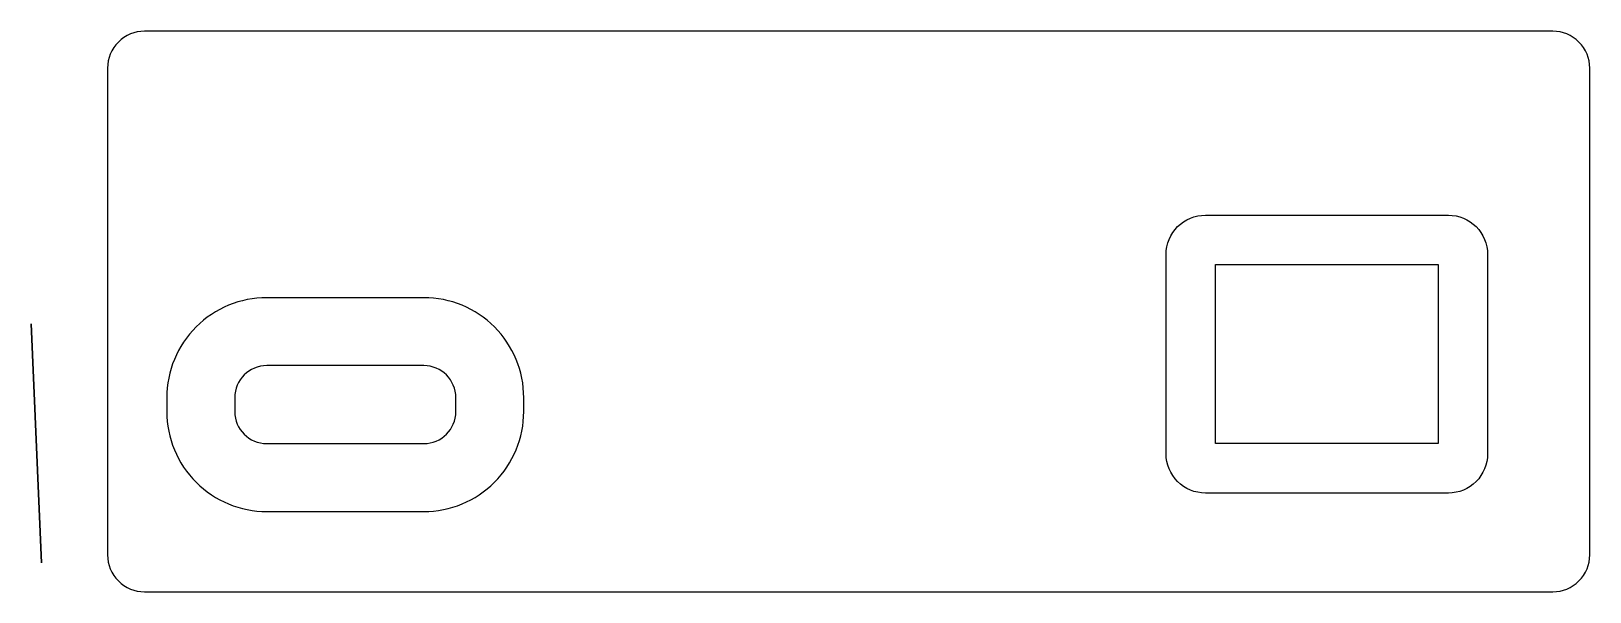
# Model space of a CAD drawing. Header units: millimetres. Extents: x -33.1 to 30, y -11.3 to 11.3.
import ezdxf

# ---------------------------------------------------------------- set-up
doc = ezdxf.new("R2010")
doc.units = ezdxf.units.MM
doc.layers.get('0').update_dxf_attribs({"linetype": 'CONTINUOUS'})

msp = doc.modelspace()

# ---------------------------------------------------------------- linework, layer by layer
for p, q in [((-17.2, -2.19), (-23.55, -2.19)), ((-24.85, -3.49), (-24.85, -4.05)), ((-15.9, -4.05), (-15.9, -3.49)), ((-23.55, -5.35), (-20.68, -5.35)), ((-20.67, -5.35), (-17.2, -5.35))]:
    msp.add_line(p, q)
for points in [[(-28.5, -11.35), (28.5, -11.35, 0.414214), (30, -9.85), (30, 9.85, 0.414214), (28.5, 11.35), (-28.5, 11.35, 0.414214), (-30, 9.85), (-30, -9.85, 0.414214)], [(12.85, -5.763), (12.85, 2.312, -0.414214), (14.438, 3.9), (24.273, 3.9, -0.414214), (25.86, 2.312), (25.86, -5.763, -0.414214), (24.273, -7.35), (14.438, -7.35, -0.414214)], [(-20.67, -8.1), (-17.2, -8.1, 0.414214), (-13.15, -4.05), (-13.15, -3.49, 0.414214), (-17.2, 0.56), (-23.55, 0.56, 0.414214), (-27.6, -3.49), (-27.6, -4.05, 0.414214), (-23.55, -8.1), (-20.68, -8.1)]]:
    msp.add_lwpolyline(points, format="xyb", close=True)
for points in [[(14.85, 1.9), (23.86, 1.9), (23.86, -5.35), (14.85, -5.35)], [(-33.089, -0.5), (-32.667, -10.174)]]:
    msp.add_lwpolyline(points, close=True)
for centre, start, end in [((-23.55, -3.49), 90, 180), ((-17.2, -3.49), 0, 90), ((-23.55, -4.05), 180, 270), ((-17.2, -4.05), 270, 360)]:
    msp.add_arc(centre, 1.3, start, end)

doc.saveas('drawing.dxf')
